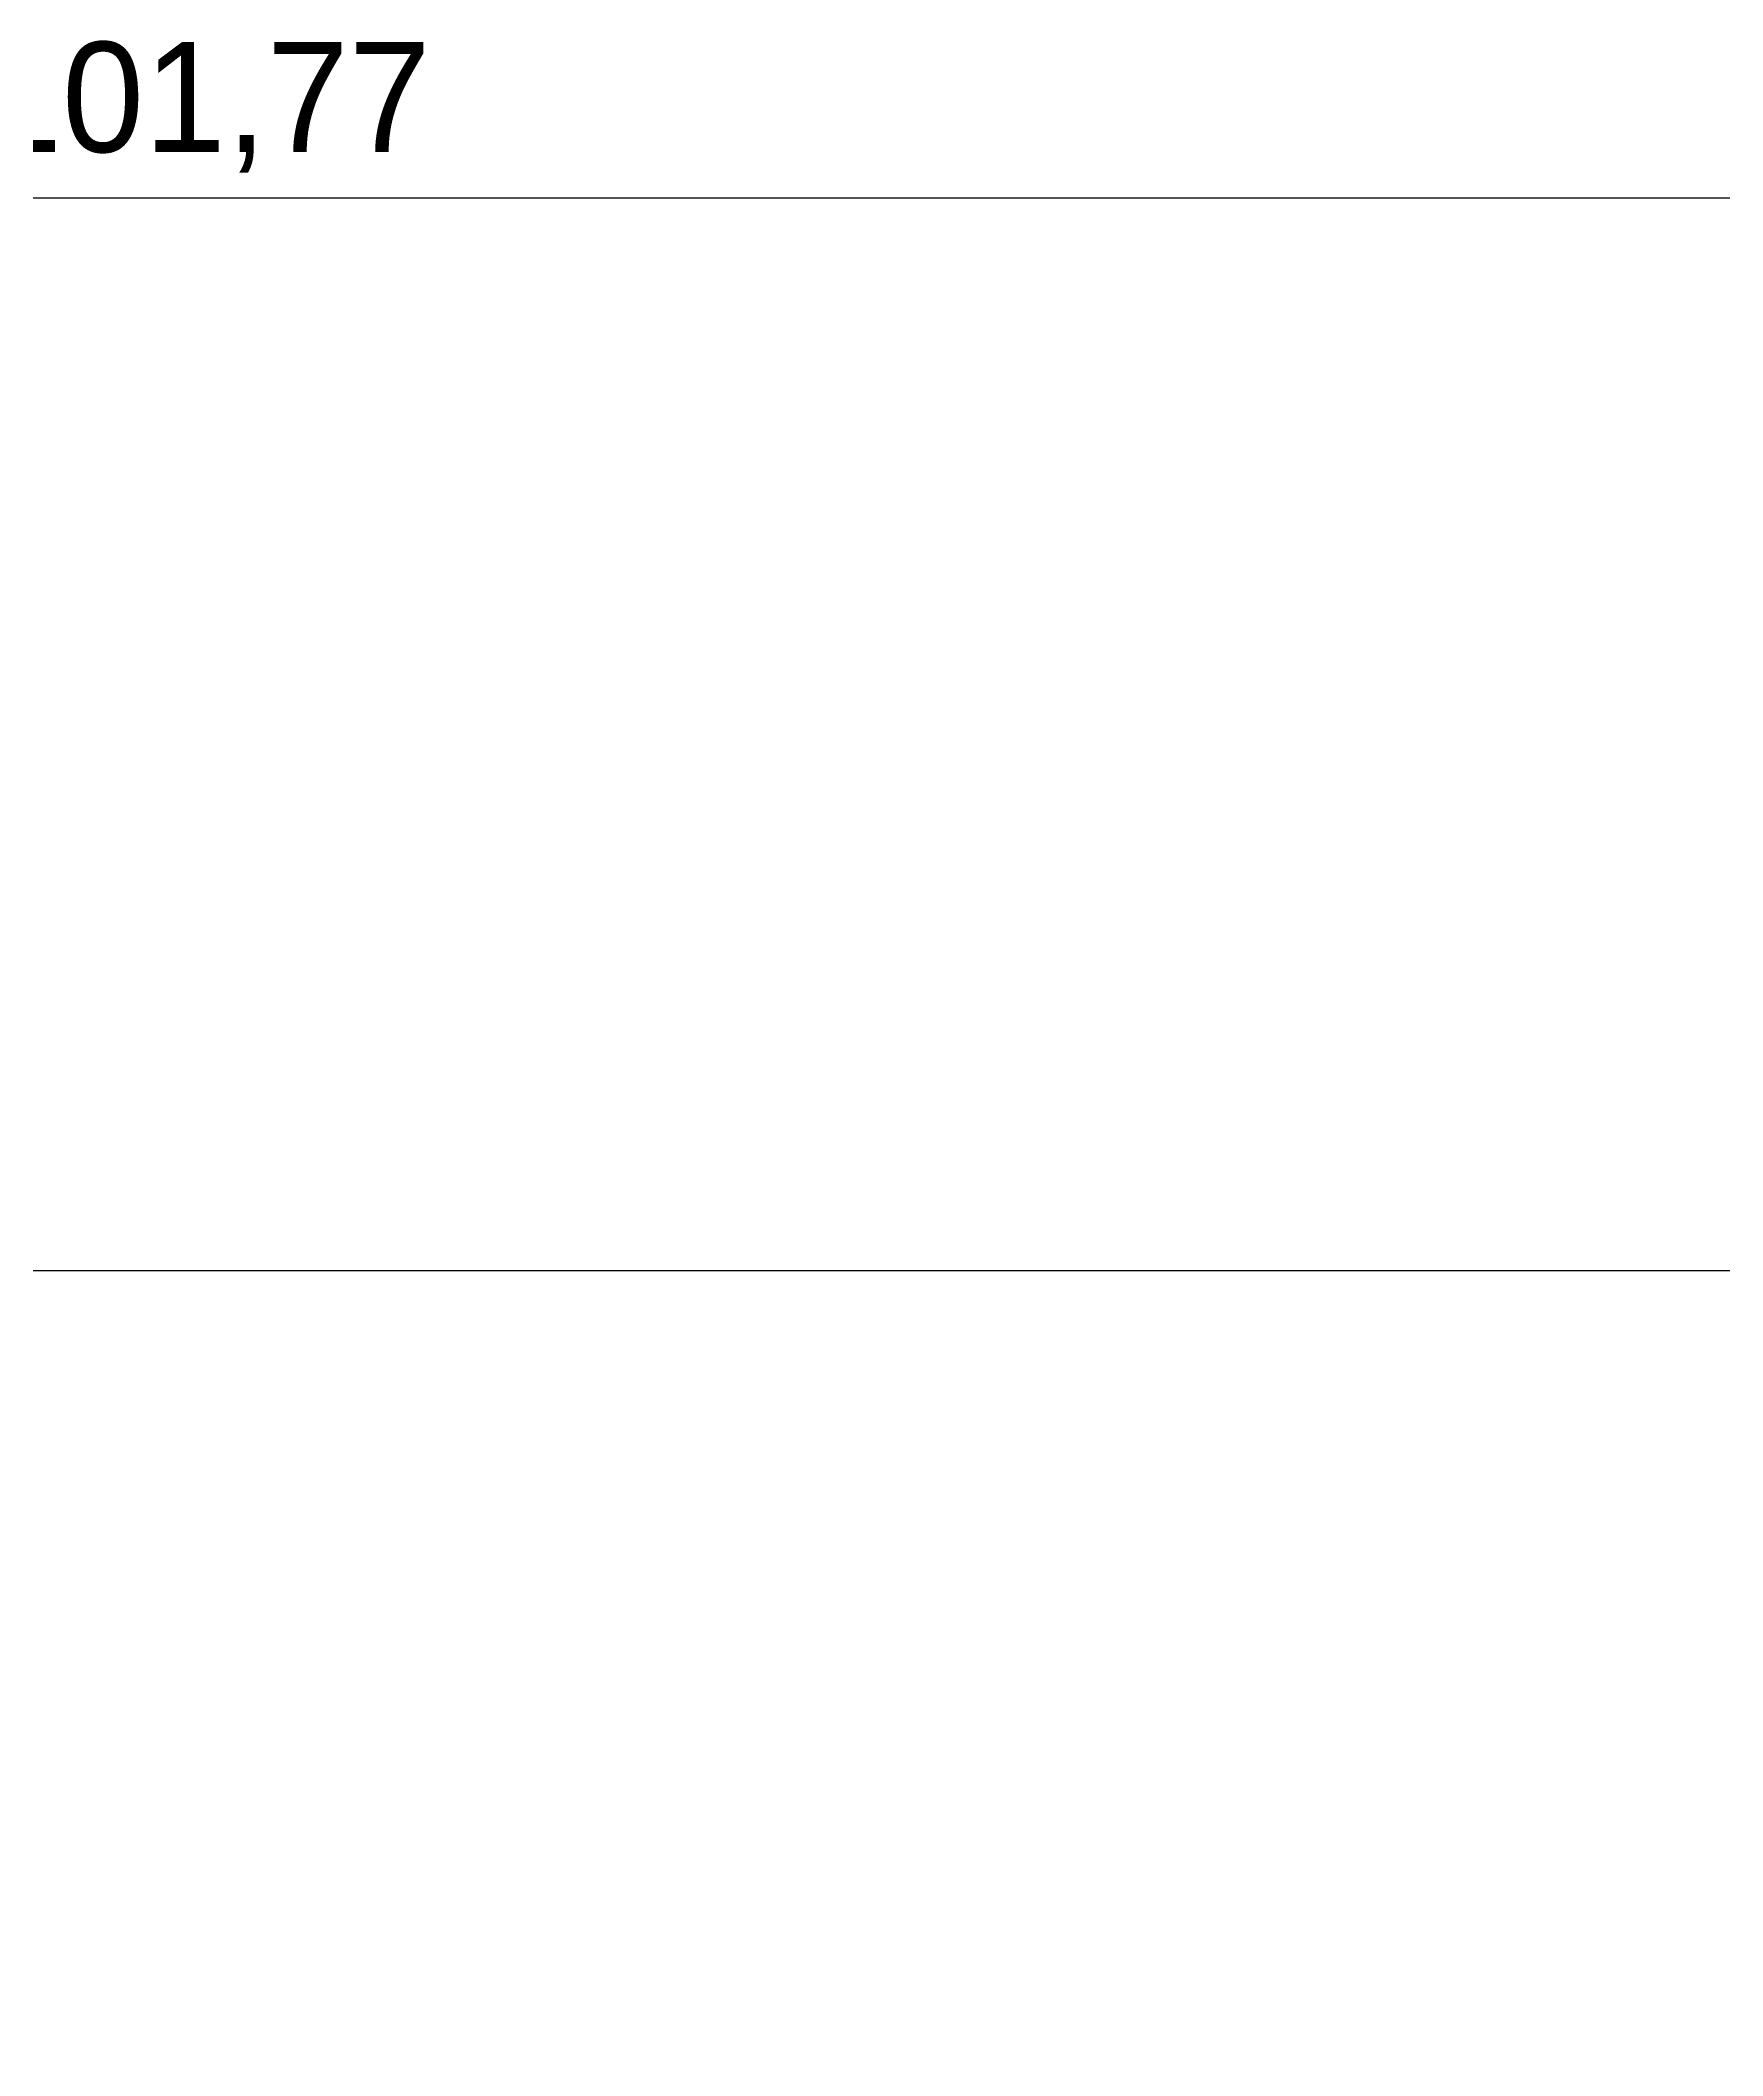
# Model space of a CAD drawing. Extents: x 1149 to 2391, y 365 to 532.
# Drawn here: x 1644.91 to 1683.07, y 486.55 to 532.28 of the extents above; entities that cross this region are included whole.
import ezdxf

# ---------------------------------------------------------------- set-up
doc = ezdxf.new("R2010")
doc.units = 0
doc.layers.get('0').update_dxf_attribs({"linetype": 'CONTINUOUS'})
doc.layers.get('DEFPOINTS').update_dxf_attribs({"linetype": 'CONTINUOUS'})
doc.dimstyles.get("Standard").update_dxf_attribs({"dimtxt": 0.18, "dimasz": 0.18, "dimexe": 0.18, "dimexo": 0.0625, "dimgap": 0.09, "dimtad": 0, "dimtih": 1, "dimtoh": 1, "dimzin": 0, "dimcen": 0.09, "dimazin": 3, "dimtfac": 1, "dimtofl": 0, "dimtmove": 0, "dimatfit": 3})

# ---------------------------------------------------------------- blocks, each defined once
blk = doc.blocks.new('*U5')
at = {"color": 0}
blk.add_text('101,77', height=2.5, dxfattribs=at).set_placement((1643.542, 529.746))
blk = doc.blocks.new('*D4')
at = {"color": 0}
for p, q in [((1598.09, 487.174), (1598.09, 529.954)), ((1699.856, 497.196), (1699.856, 529.954)), ((1697.356, 528.704), (1600.59, 528.704))]:
    blk.add_line(p, q, dxfattribs=at)
for points in [[(1600.59, 529.121), (1600.59, 528.287), (1598.09, 528.704)], [(1697.356, 529.121), (1697.356, 528.287), (1699.856, 528.704)]]:
    blk.add_solid(points, dxfattribs=at)
at = {"layer": 'DEFPOINTS', "color": 0}
for p in [(1598.09, 528.704), (1699.856, 496.571), (1598.09, 486.549)]:
    blk.add_point(p, dxfattribs=at)
blk.add_blockref('*U5', (0, 0))

msp = doc.modelspace()

# ---------------------------------------------------------------- linework, layer by layer
msp.add_lwpolyline([(1640.988, 504.369), (1645.597, 504.369), (1650.242, 504.369), (1654.888, 504.369), (1659.497, 504.369), (1661.776, 504.369), (1664.033, 504.369), (1666.262, 504.369), (1668.46, 504.369), (1670.621, 504.369), (1672.742, 504.369), (1674.817, 504.369), (1676.842, 504.369), (1678.812, 504.369), (1680.724, 504.369), (1682.572, 504.369), (1684.352, 504.369)])

# ---------------------------------------------------------------- dimensions: what is measured, and where the dimension line sits
dim = msp.add_linear_dim(base=(1598.09, 528.704), p1=(1699.856, 496.571), p2=(1598.09, 486.549), dimstyle='Standard')
dim.commit()
dim.dimension.update_dxf_attribs({"geometry": '*D4', "text_midpoint": (1648.973, 530.787)})

doc.saveas('drawing.dxf')
